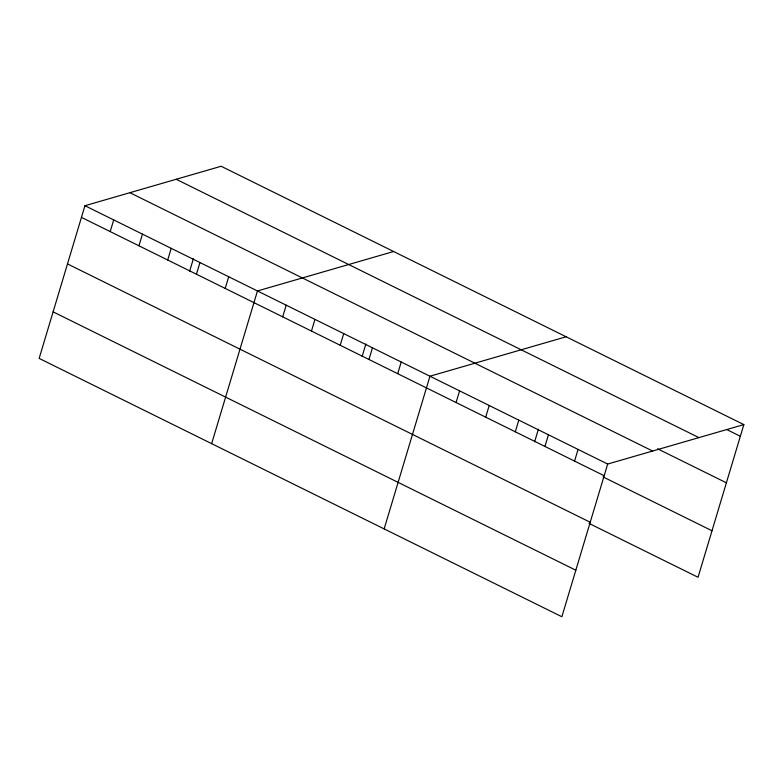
<?xml version="1.0" encoding="UTF-8"?>
<svg xmlns="http://www.w3.org/2000/svg" width="783" height="783" viewBox="0 0 783 783"><rect width="100%" height="100%" fill="white"/><g stroke="black" fill="none" stroke-linecap="round" stroke-linejoin="round"><path stroke-width="1.17" d="M743.85 424.601L221.129 166.26L84.956 205.714L39.15 358.399L561.871 616.74L607.677 464.055L743.85 424.601L698.045 577.286L589.08 523.435M110.207 231.592L113.711 219.925M138.953 245.803L142.457 234.127M167.709 260.015L171.203 248.338M189.623 271.27L193.391 258.713M196.455 274.216L199.959 262.55M225.201 288.428L228.705 276.761M211.645 443.648L257.46 290.963L393.624 251.509M282.702 316.851L286.206 305.174M311.458 331.052L314.952 319.386M340.204 345.264L343.708 333.587M362.118 356.519L365.886 343.962M368.95 359.475L372.454 347.799M397.705 373.677L401.209 362.01M384.15 528.907L429.955 376.222L566.129 336.768M456.078 402.531L459.572 390.854M485.695 417.173L489.199 405.496M515.312 431.805L518.816 420.138M534.623 441.778L538.391 429.221M544.939 446.447L548.443 434.78M574.556 461.089L578.06 449.413M726.595 429.476L740.346 436.278M176.195 179.278L698.916 437.619M657.622 448.825L726.389 482.808M129.89 192.696L652.621 451.037M84.956 205.714L607.677 464.055M81.452 217.38L604.182 475.731M603.037 476.906L712.001 530.757M67.495 263.92L590.216 522.261M53.107 311.859L575.838 570.21"/></g></svg>
